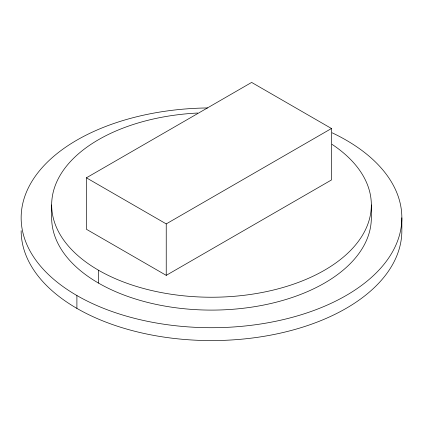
<?xml version="1.0" encoding="UTF-8"?>
<svg xmlns="http://www.w3.org/2000/svg" width="423" height="423" viewBox="0 0 423 423"><rect width="100%" height="100%" fill="white"/><g stroke="black" fill="none" stroke-linecap="round" stroke-linejoin="round"><path stroke-width="0.63" d="M86.403 177.813L251.637 82.422L331.468 128.507L331.468 179.96L166.234 275.352L86.403 229.266L86.403 177.813L166.234 223.904L331.468 128.507M401.85 217.819L401.85 230.683A190.35 109.895 0 0 1 211.5 340.578A190.35 109.895 0 0 1 21.15 230.683M371.336 204.959L371.336 217.819A159.836 92.277 0 0 1 211.5 310.101A159.836 92.277 0 0 1 51.664 217.819L51.664 204.959M166.234 223.904L166.234 275.352M98.48 270.212L98.48 283.072M76.901 295.529L76.901 308.393M332.134 132.811A190.35 109.895 0 0 1 318.429 308.737A190.35 109.895 0 0 1 30.144 251.204A190.35 109.895 0 0 1 207.55 107.95M332.06 144.375A159.836 92.277 0 0 1 289.036 285.652A159.836 92.277 0 0 1 58.654 231.941A159.836 92.277 0 0 1 197.604 113.026"/></g></svg>
